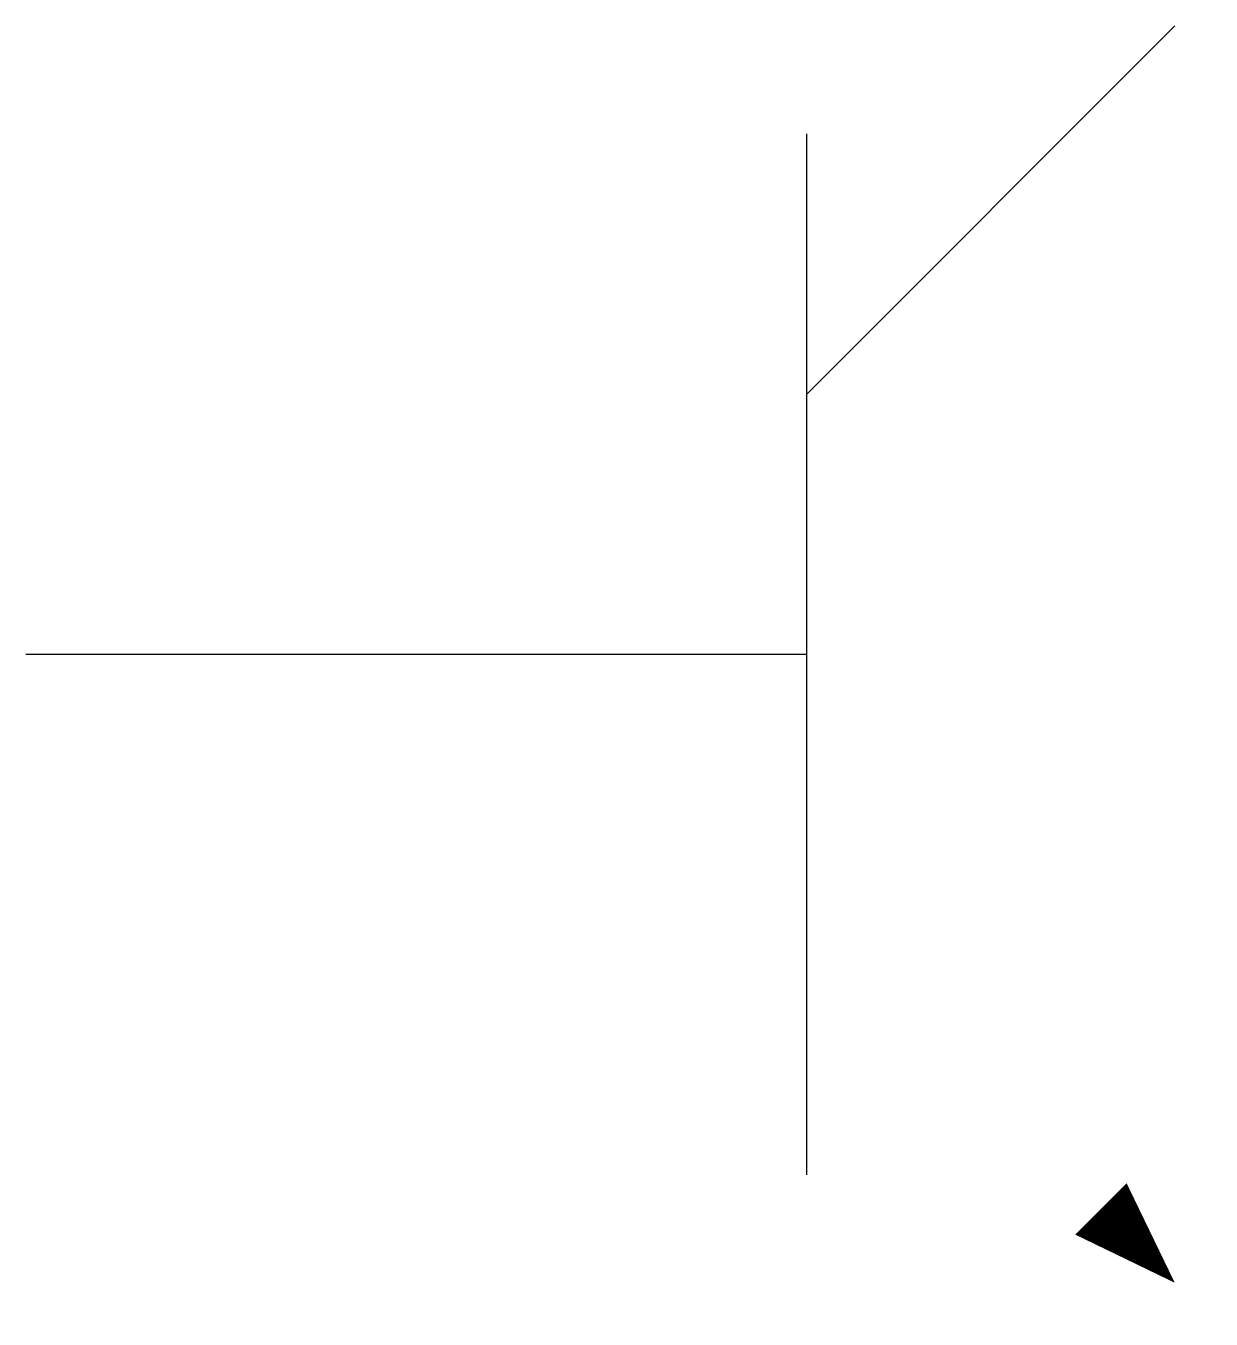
# Model space of a CAD drawing. Header units: millimetres. Extents: x 0 to 22.8, y -12.8 to 12.1.
import ezdxf

# ---------------------------------------------------------------- set-up
doc = ezdxf.new("R2010")
doc.units = ezdxf.units.MM

msp = doc.modelspace()

# ---------------------------------------------------------------- linework, layer by layer
for p, q in [((15, 5), (22.071, 12.071)), ((15, 0), (15, 10)), ((0, 0), (15, 0)), ((15, -10), (15, 0))]:
    msp.add_line(p, q)
msp.add_lwpolyline([(20.652, -10.652, 1.396, 0, 0), (22.071, -12.071, 0, 0, 0), (15, -5, 0, 0, 0)], format="xyseb")

doc.saveas('drawing.dxf')
